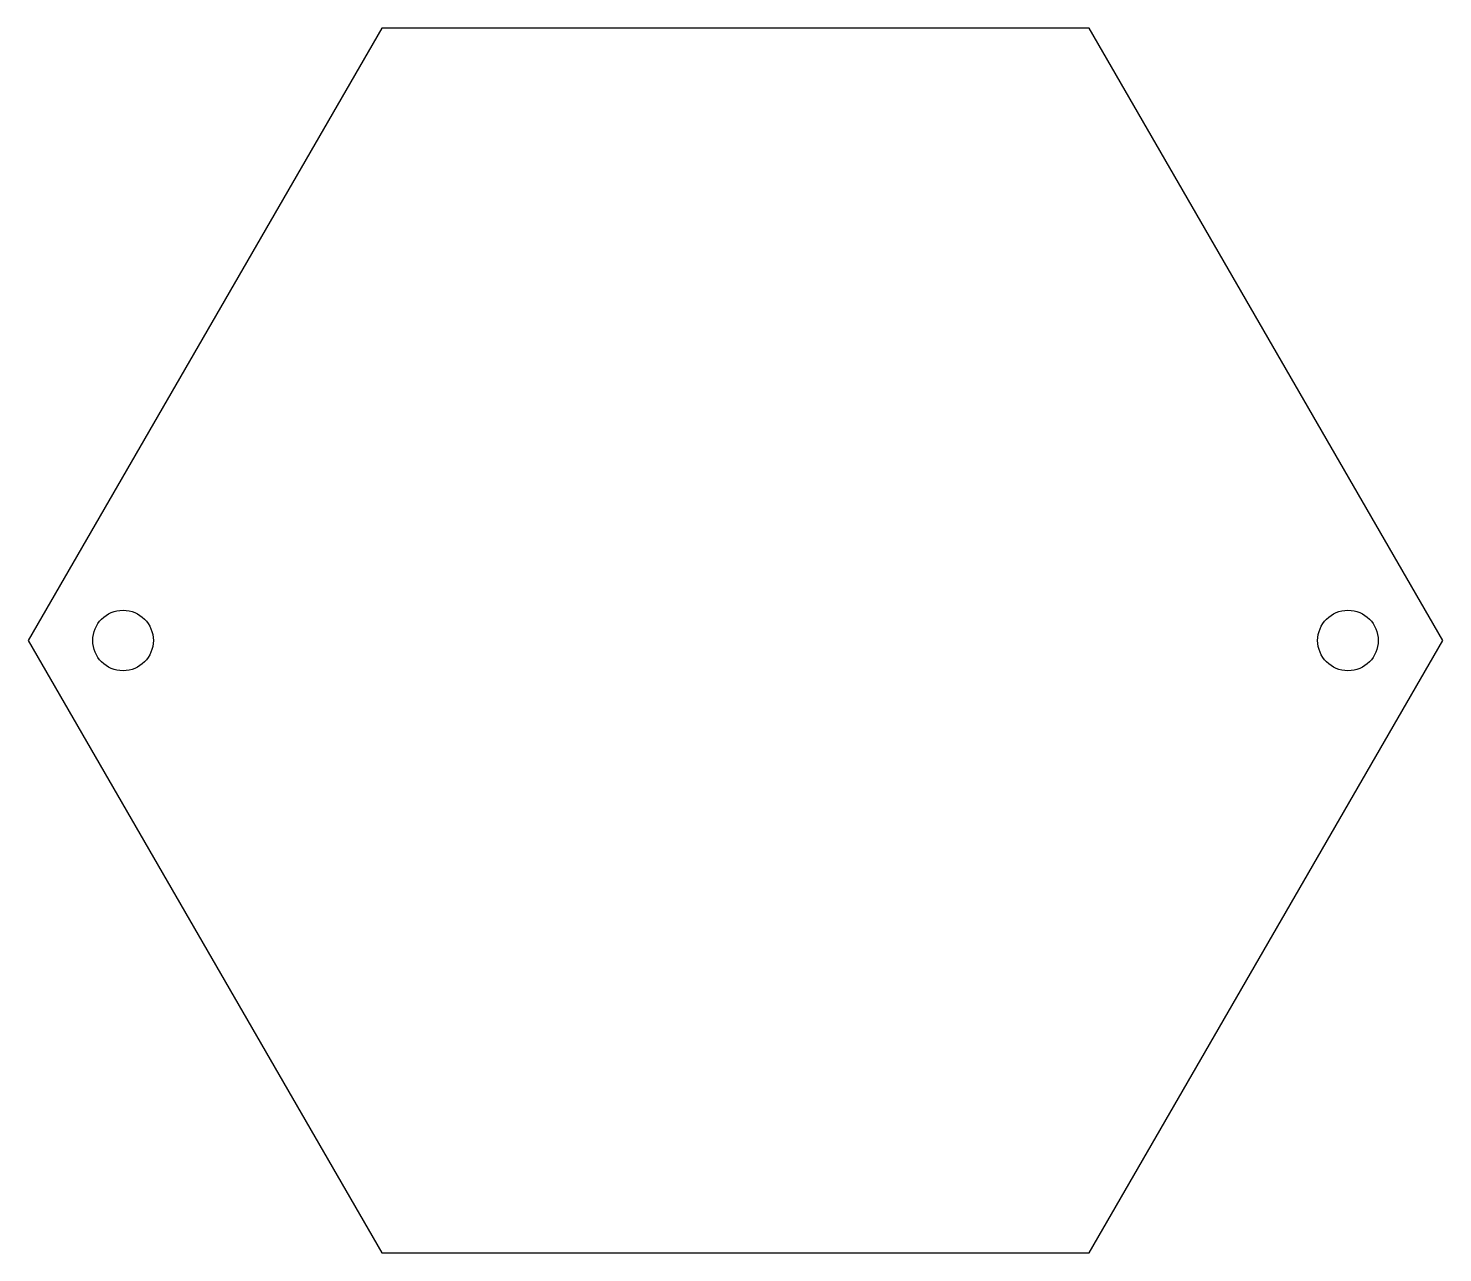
# Model space of a CAD drawing. Header units: millimetres. Extents: x -35 to 35, y -30.3 to 30.3.
import ezdxf

# ---------------------------------------------------------------- set-up
doc = ezdxf.new("R2010")
doc.units = ezdxf.units.MM

msp = doc.modelspace()

# ---------------------------------------------------------------- linework, layer by layer
at = {"color": 7, "linetype": 'Continuous'}
for p, q in [((-17.5, 30.311), (-35, 0)), ((17.5, 30.311), (-17.5, 30.311)), ((35, 0), (17.5, 30.311)), ((-35, 0), (-17.5, -30.311)), ((17.5, -30.311), (35, 0)), ((-17.5, -30.311), (17.5, -30.311))]:
    msp.add_line(p, q, dxfattribs=at)
for centre in [(-30.311, 0), (30.311, 0)]:
    msp.add_circle(centre, 1.5, dxfattribs=at)

doc.saveas('drawing.dxf')
